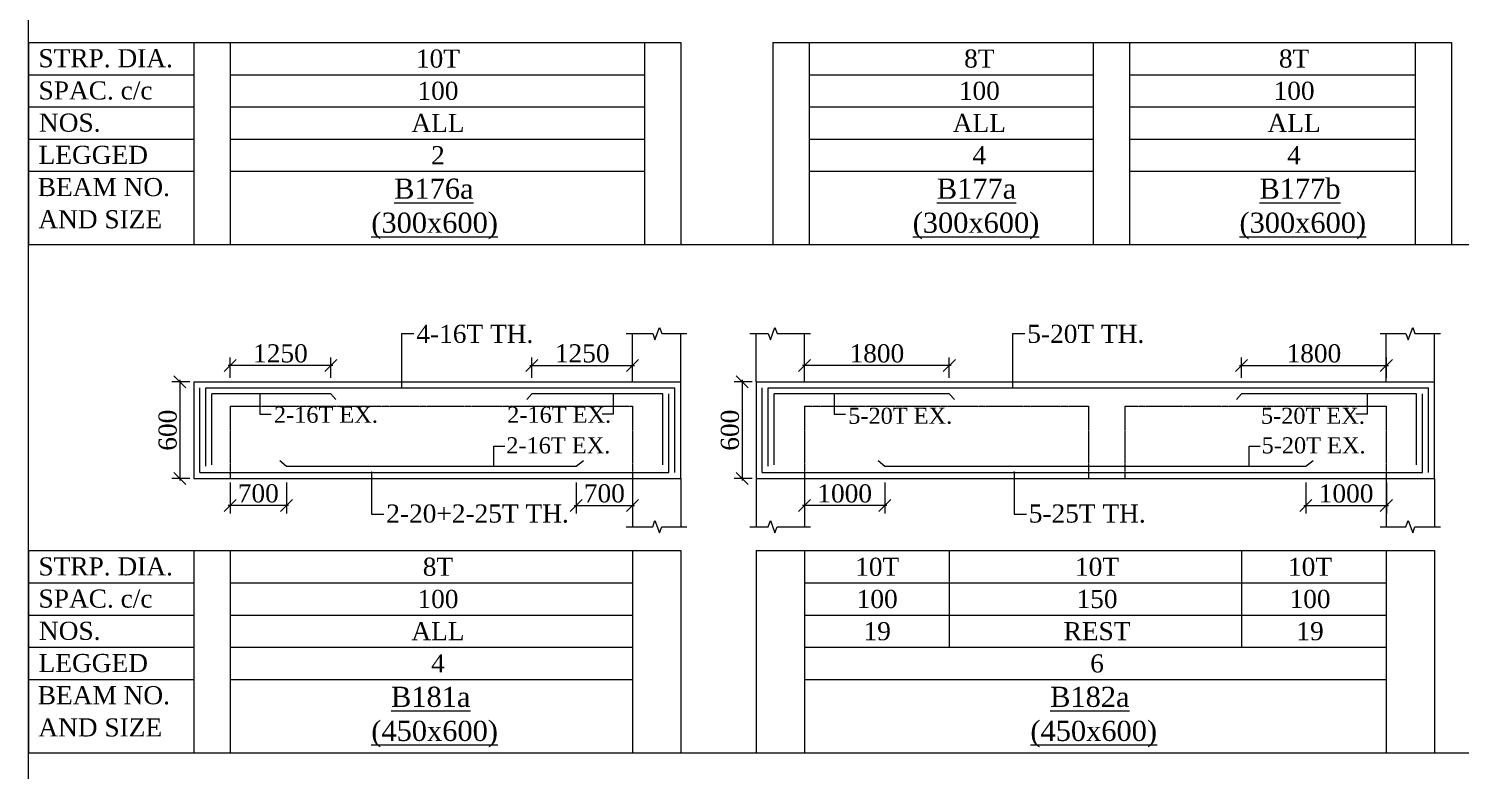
# Model space of a CAD drawing. Header units: millimetres. Extents: x 9781889 to 10654170, y -7852491 to -7608561.
# Drawn here: x 10488159 to 10505948, y -7780796 to -7771583 of the extents above; entities that cross this region are included whole.
import ezdxf
from ezdxf.enums import TextEntityAlignment as Align

# ---------------------------------------------------------------- set-up
doc = ezdxf.new("R2010")
doc.units = ezdxf.units.MM
doc.header["$LTSCALE"] = 10
doc.header["$PDMODE"] = 3
doc.linetypes.add('HIDDEN', pattern=[0.375, 0.25, -0.125])
for name, color, linetype, lineweight in [('S-CUT OUT LINE', 9, 'Continuous', 0), ('S-DIM L.S.', 7, 'Continuous', 0), ('S-L.S.SECTION', 5, 'Continuous', 0), ('S-L.S.SLAB LINE', 252, 'HIDDEN', 0), ('S-L.S.STEEL', 1, 'Continuous', 9), ('S-SECTION MARK', 7, 'Continuous', 0), ('S-SHEET', 251, 'Continuous', 0), ('S-TEXT', 7, 'Continuous', 0), ('S-TEXT L.S. BEAM NO.', 30, 'Continuous', 0), ('S-TEXT. L.S.', 7, 'Continuous', 0)]:
    doc.layers.add(name, color=color, linetype=linetype, lineweight=lineweight)
doc.styles.add('135', font='arial.ttf', dxfattribs={"width": 0.8, "height": 135})
doc.styles.get("Standard").update_dxf_attribs({"font": 'arial.ttf'})
doc.styles.add('TEXT', font='times.ttf')
doc.dimstyles.new('75', dxfattribs={"dimtxt": 135, "dimasz": 90, "dimexe": 0.1, "dimexo": 0.03, "dimgap": 0.09, "dimtad": 1, "dimdec": 0, "dimzin": 0, "dimdsep": 46, "dimtxsty": '135', "dimblk": 'ARCHTICK', "dimcen": 0.09, "dimclrd": 256, "dimclre": 256, "dimclrt": 256, "dimadec": 0, "dimazin": 0, "dimtfac": 1, "dimtdec": 0, "dimtofl": 0, "dimtmove": 1, "dimatfit": 3, "dimldrblk": 'DOTSMALL', "dimfxl": 1, "dimtolj": 1, "dimtzin": 0, "dimlwd": -1, "dimlwe": -1, "dimarcsym": 0})
doc.dimstyles.new('SETU_1', dxfattribs={"dimtxt": 200, "dimasz": 150, "dimexe": 100, "dimexo": 50, "dimgap": 35, "dimtad": 1, "dimdec": 0, "dimzin": 0, "dimdsep": 46, "dimtxsty": 'Standard', "dimblk": 'OBLIQUE', "dimcen": 150, "dimdle": 25, "dimclrd": 256, "dimclre": 7, "dimclrt": 256, "dimadec": 0, "dimazin": 0, "dimtfac": 1, "dimtdec": 0, "dimtofl": 0, "dimtmove": 1, "dimatfit": 3, "dimfxl": 1, "dimtolj": 1, "dimtzin": 0, "dimlwd": -1, "dimlwe": 5, "dimarcsym": 1})

# ---------------------------------------------------------------- blocks, each defined once
blk = doc.blocks.new('_ArchTick')
at = {"color": 0, "linetype": 'ByBlock', "const_width": 0.15}
blk.add_lwpolyline([(-0.5, -0.5), (0.5, 0.5)], dxfattribs=at)
blk = doc.blocks.new('_Oblique')
at = {"color": 0, "linetype": 'ByBlock', "lineweight": -2}
blk.add_line((-0.5, -0.5), (0.5, 0.5), dxfattribs=at)
blk = doc.blocks.new('*D1019')
at = {"layer": 'Defpoints', "color": 0, "transparency": 16777216}
for p in [(10490212, -7775971), (10490037, -7777171), (10490212, -7777171)]:
    blk.add_point(p, dxfattribs=at)
at = {"layer": 'S-DIM L.S.', "color": 7, "lineweight": 5, "transparency": 16777216}
for p, q in [((10490162, -7775971), (10489937, -7775971)), ((10490162, -7777171), (10489937, -7777171))]:
    blk.add_line(p, q, dxfattribs=at)
at = {"layer": 'S-DIM L.S.', "transparency": 16777216}
blk.add_line((10490037, -7775946), (10490037, -7777196), dxfattribs=at)
at = {"layer": 'S-DIM L.S.', "transparency": 16777216, "xscale": 150, "yscale": 150, "zscale": 150}
for p, rotation in [((10490037, -7775971), 90), ((10490037, -7777171), 270)]:
    blk.add_blockref('_Oblique', p, dxfattribs=dict(at, rotation=rotation))
at = {"layer": 'S-DIM L.S.', "transparency": 16777216, "insert": (10489887, -7776571), "char_height": 225, "attachment_point": 5, "rotation": 90, "style": 'TEXT'}
blk.add_mtext('\\A1;600', dxfattribs=at)
blk = doc.blocks.new('*D1020')
at = {"layer": 'Defpoints', "color": 0, "transparency": 16777216}
for p in [(10495662, -7775767), (10494412, -7775971, 0), (10495662, -7775971, 0)]:
    blk.add_point(p, dxfattribs=at)
at = {"layer": 'S-DIM L.S.', "transparency": 16777216}
blk.add_line((10494387, -7775767), (10495687, -7775767), dxfattribs=at)
at = {"layer": 'S-DIM L.S.', "color": 7, "lineweight": 5, "transparency": 16777216}
for p, q in [((10494412, -7775921), (10494412, -7775667)), ((10495662, -7775921), (10495662, -7775667))]:
    blk.add_line(p, q, dxfattribs=at)
at = {"layer": 'S-DIM L.S.', "transparency": 16777216, "xscale": 150, "yscale": 150, "zscale": 150, "rotation": 180}
blk.add_blockref('_Oblique', (10494412, -7775767), dxfattribs=at)
at = {"layer": 'S-DIM L.S.', "transparency": 16777216, "xscale": 150, "yscale": 150, "zscale": 150}
blk.add_blockref('_Oblique', (10495662, -7775767), dxfattribs=at)
at = {"layer": 'S-DIM L.S.', "transparency": 16777216, "insert": (10495037, -7775618), "char_height": 225, "attachment_point": 5, "style": 'TEXT'}
blk.add_mtext('\\A1;1250', dxfattribs=at)
blk = doc.blocks.new('*D1021')
at = {"layer": 'Defpoints', "color": 0, "transparency": 16777216}
for p in [(10490662, -7775767), (10490662, -7775971, 0), (10491912, -7775971, 0)]:
    blk.add_point(p, dxfattribs=at)
at = {"layer": 'S-DIM L.S.', "transparency": 16777216}
blk.add_line((10491937, -7775767), (10490637, -7775767), dxfattribs=at)
at = {"layer": 'S-DIM L.S.', "color": 7, "lineweight": 5, "transparency": 16777216}
for p, q in [((10490662, -7775921), (10490662, -7775667)), ((10491912, -7775921), (10491912, -7775667))]:
    blk.add_line(p, q, dxfattribs=at)
at = {"layer": 'S-DIM L.S.', "transparency": 16777216, "xscale": 150, "yscale": 150, "zscale": 150, "rotation": 180}
blk.add_blockref('_Oblique', (10490662, -7775767), dxfattribs=at)
at = {"layer": 'S-DIM L.S.', "transparency": 16777216, "xscale": 150, "yscale": 150, "zscale": 150}
blk.add_blockref('_Oblique', (10491912, -7775767), dxfattribs=at)
at = {"layer": 'S-DIM L.S.', "transparency": 16777216, "insert": (10491287, -7775618), "char_height": 225, "attachment_point": 5, "style": 'TEXT'}
blk.add_mtext('\\A1;1250', dxfattribs=at)
blk = doc.blocks.new('*D1022')
at = {"layer": 'Defpoints', "color": 0, "transparency": 16777216}
for p in [(10494962, -7777171, 0), (10495662, -7777171, 0), (10495662, -7777507)]:
    blk.add_point(p, dxfattribs=at)
at = {"layer": 'S-DIM L.S.', "color": 7, "lineweight": 5, "transparency": 16777216}
for p, q in [((10494962, -7777221), (10494962, -7777607)), ((10495662, -7777221), (10495662, -7777607))]:
    blk.add_line(p, q, dxfattribs=at)
at = {"layer": 'S-DIM L.S.', "transparency": 16777216}
blk.add_line((10494937, -7777507), (10495687, -7777507), dxfattribs=at)
at = {"layer": 'S-DIM L.S.', "transparency": 16777216, "xscale": 150, "yscale": 150, "zscale": 150, "rotation": 180}
blk.add_blockref('_Oblique', (10494962, -7777507), dxfattribs=at)
at = {"layer": 'S-DIM L.S.', "transparency": 16777216, "xscale": 150, "yscale": 150, "zscale": 150}
blk.add_blockref('_Oblique', (10495662, -7777507), dxfattribs=at)
at = {"layer": 'S-DIM L.S.', "transparency": 16777216, "insert": (10495312, -7777357), "char_height": 225, "attachment_point": 5, "style": 'TEXT'}
blk.add_mtext('\\A1;700', dxfattribs=at)
blk = doc.blocks.new('*D1023')
at = {"layer": 'Defpoints', "color": 0, "transparency": 16777216}
for p in [(10490662, -7777171, 0), (10491362, -7777171, 0), (10490662, -7777507)]:
    blk.add_point(p, dxfattribs=at)
at = {"layer": 'S-DIM L.S.', "color": 7, "lineweight": 5, "transparency": 16777216}
for p, q in [((10490662, -7777221), (10490662, -7777607)), ((10491362, -7777221), (10491362, -7777607))]:
    blk.add_line(p, q, dxfattribs=at)
at = {"layer": 'S-DIM L.S.', "transparency": 16777216}
blk.add_line((10491387, -7777507), (10490637, -7777507), dxfattribs=at)
at = {"layer": 'S-DIM L.S.', "transparency": 16777216, "xscale": 150, "yscale": 150, "zscale": 150, "rotation": 180}
blk.add_blockref('_Oblique', (10490662, -7777507), dxfattribs=at)
at = {"layer": 'S-DIM L.S.', "transparency": 16777216, "xscale": 150, "yscale": 150, "zscale": 150}
blk.add_blockref('_Oblique', (10491362, -7777507), dxfattribs=at)
at = {"layer": 'S-DIM L.S.', "transparency": 16777216, "insert": (10491012, -7777357), "char_height": 225, "attachment_point": 5, "style": 'TEXT'}
blk.add_mtext('\\A1;700', dxfattribs=at)
blk = doc.blocks.new('*D1024')
at = {"layer": 'Defpoints', "color": 0, "transparency": 16777216}
for p in [(10497198, -7775971), (10497023, -7777171), (10497198, -7777171)]:
    blk.add_point(p, dxfattribs=at)
at = {"layer": 'S-DIM L.S.', "color": 7, "lineweight": 5, "transparency": 16777216}
for p, q in [((10497148, -7775971), (10496923, -7775971)), ((10497148, -7777171), (10496923, -7777171))]:
    blk.add_line(p, q, dxfattribs=at)
at = {"layer": 'S-DIM L.S.', "transparency": 16777216}
blk.add_line((10497023, -7775946), (10497023, -7777196), dxfattribs=at)
at = {"layer": 'S-DIM L.S.', "transparency": 16777216, "xscale": 150, "yscale": 150, "zscale": 150}
for p, rotation in [((10497023, -7775971), 90), ((10497023, -7777171), 270)]:
    blk.add_blockref('_Oblique', p, dxfattribs=dict(at, rotation=rotation))
at = {"layer": 'S-DIM L.S.', "transparency": 16777216, "insert": (10496873, -7776571), "char_height": 225, "attachment_point": 5, "rotation": 90, "style": 'TEXT'}
blk.add_mtext('\\A1;600', dxfattribs=at)
blk = doc.blocks.new('*D1025')
at = {"layer": 'Defpoints', "color": 0, "transparency": 16777216}
for p in [(10505028, -7775767), (10503228, -7775971, 0), (10505028, -7775971, 0)]:
    blk.add_point(p, dxfattribs=at)
at = {"layer": 'S-DIM L.S.', "transparency": 16777216}
blk.add_line((10503203, -7775767), (10505053, -7775767), dxfattribs=at)
at = {"layer": 'S-DIM L.S.', "color": 7, "lineweight": 5, "transparency": 16777216}
for p, q in [((10503228, -7775921), (10503228, -7775667)), ((10505028, -7775921), (10505028, -7775667))]:
    blk.add_line(p, q, dxfattribs=at)
at = {"layer": 'S-DIM L.S.', "transparency": 16777216, "xscale": 150, "yscale": 150, "zscale": 150, "rotation": 180}
blk.add_blockref('_Oblique', (10503228, -7775767), dxfattribs=at)
at = {"layer": 'S-DIM L.S.', "transparency": 16777216, "xscale": 150, "yscale": 150, "zscale": 150}
blk.add_blockref('_Oblique', (10505028, -7775767), dxfattribs=at)
at = {"layer": 'S-DIM L.S.', "transparency": 16777216, "insert": (10504128, -7775618), "char_height": 225, "attachment_point": 5, "style": 'TEXT'}
blk.add_mtext('\\A1;1800', dxfattribs=at)
blk = doc.blocks.new('*D1026')
at = {"layer": 'Defpoints', "color": 0, "transparency": 16777216}
for p in [(10497798, -7775767), (10497798, -7775971, 0), (10499598, -7775971, 0)]:
    blk.add_point(p, dxfattribs=at)
at = {"layer": 'S-DIM L.S.', "transparency": 16777216}
blk.add_line((10499623, -7775767), (10497773, -7775767), dxfattribs=at)
at = {"layer": 'S-DIM L.S.', "color": 7, "lineweight": 5, "transparency": 16777216}
for p, q in [((10497798, -7775921), (10497798, -7775667)), ((10499598, -7775921), (10499598, -7775667))]:
    blk.add_line(p, q, dxfattribs=at)
at = {"layer": 'S-DIM L.S.', "transparency": 16777216, "xscale": 150, "yscale": 150, "zscale": 150, "rotation": 180}
blk.add_blockref('_Oblique', (10497798, -7775767), dxfattribs=at)
at = {"layer": 'S-DIM L.S.', "transparency": 16777216, "xscale": 150, "yscale": 150, "zscale": 150}
blk.add_blockref('_Oblique', (10499598, -7775767), dxfattribs=at)
at = {"layer": 'S-DIM L.S.', "transparency": 16777216, "insert": (10498698, -7775618), "char_height": 225, "attachment_point": 5, "style": 'TEXT'}
blk.add_mtext('\\A1;1800', dxfattribs=at)
blk = doc.blocks.new('*D1017')
at = {"layer": 'Defpoints', "color": 0, "transparency": 16777216}
for p in [(10504028, -7777171, 0), (10505028, -7777171, 0), (10505028, -7777507)]:
    blk.add_point(p, dxfattribs=at)
at = {"layer": 'S-DIM L.S.', "color": 7, "lineweight": 5, "transparency": 16777216}
for p, q in [((10504028, -7777221), (10504028, -7777607)), ((10505028, -7777221), (10505028, -7777607))]:
    blk.add_line(p, q, dxfattribs=at)
at = {"layer": 'S-DIM L.S.', "transparency": 16777216}
blk.add_line((10504003, -7777507), (10505053, -7777507), dxfattribs=at)
at = {"layer": 'S-DIM L.S.', "transparency": 16777216, "xscale": 150, "yscale": 150, "zscale": 150, "rotation": 180}
blk.add_blockref('_Oblique', (10504028, -7777507), dxfattribs=at)
at = {"layer": 'S-DIM L.S.', "transparency": 16777216, "xscale": 150, "yscale": 150, "zscale": 150}
blk.add_blockref('_Oblique', (10505028, -7777507), dxfattribs=at)
at = {"layer": 'S-DIM L.S.', "transparency": 16777216, "insert": (10504528, -7777358), "char_height": 225, "attachment_point": 5, "style": 'TEXT'}
blk.add_mtext('\\A1;1000', dxfattribs=at)
blk = doc.blocks.new('*D1018')
at = {"layer": 'Defpoints', "color": 0, "transparency": 16777216}
for p in [(10497798, -7777171, 0), (10498798, -7777171, 0), (10497798, -7777507)]:
    blk.add_point(p, dxfattribs=at)
at = {"layer": 'S-DIM L.S.', "color": 7, "lineweight": 5, "transparency": 16777216}
for p, q in [((10497798, -7777221), (10497798, -7777607)), ((10498798, -7777221), (10498798, -7777607))]:
    blk.add_line(p, q, dxfattribs=at)
at = {"layer": 'S-DIM L.S.', "transparency": 16777216}
blk.add_line((10498823, -7777507), (10497773, -7777507), dxfattribs=at)
at = {"layer": 'S-DIM L.S.', "transparency": 16777216, "xscale": 150, "yscale": 150, "zscale": 150, "rotation": 180}
blk.add_blockref('_Oblique', (10497798, -7777507), dxfattribs=at)
at = {"layer": 'S-DIM L.S.', "transparency": 16777216, "xscale": 150, "yscale": 150, "zscale": 150}
blk.add_blockref('_Oblique', (10498798, -7777507), dxfattribs=at)
at = {"layer": 'S-DIM L.S.', "transparency": 16777216, "insert": (10498298, -7777358), "char_height": 225, "attachment_point": 5, "style": 'TEXT'}
blk.add_mtext('\\A1;1000', dxfattribs=at)

msp = doc.modelspace()

# ---------------------------------------------------------------- linework, layer by layer
at = {"layer": 'S-CUT OUT LINE', "color": 5, "elevation": 0}
for points in [[(10495584, -7775370.9), (10495913, -7775370.9), (10495941, -7775447.7), (10495996.9, -7775294), (10496024.9, -7775370.9), (10496337.3, -7775370.9)], [(10497119.5, -7775370.9), (10497348.1, -7775370.9), (10497376.1, -7775447.7), (10497432, -7775294), (10497460, -7775370.9), (10497872.8, -7775370.9)], [(10504949.4, -7775370.9), (10505271.7, -7775370.9), (10505299.7, -7775447.7), (10505355.6, -7775294), (10505383.6, -7775370.9), (10505702.7, -7775370.9)], [(10495584, -7777770.9), (10495913, -7777770.9), (10495941, -7777694), (10495996.9, -7777847.7), (10496024.9, -7777770.9), (10496337.3, -7777770.9)], [(10497119.5, -7777770.9), (10497348.1, -7777770.9), (10497376.1, -7777694), (10497432, -7777847.7), (10497460, -7777770.9), (10497872.8, -7777770.9)], [(10504949.4, -7777770.9), (10505271.7, -7777770.9), (10505299.7, -7777694), (10505355.6, -7777847.7), (10505383.6, -7777770.9), (10505702.7, -7777770.9)]]:
    msp.add_lwpolyline(points, dxfattribs=at)
at = {"layer": 'S-L.S.SECTION'}
for p, q in [((10495662.3, -7775970.9, 0), (10495662.3, -7775370.9, 0)), ((10496262.3, -7775970.9, 0), (10496262.3, -7775370.9, 0)), ((10497197.8, -7775970.9, 0), (10497197.8, -7775370.9, 0)), ((10497797.8, -7775970.9, 0), (10497797.8, -7775370.9, 0)), ((10505027.7, -7775970.9, 0), (10505027.7, -7775370.9, 0)), ((10505627.7, -7775970.9, 0), (10505627.7, -7775370.9, 0)), ((10490211.8, -7775970.9, 0), (10496262.3, -7775970.9, 0)), ((10490211.8, -7775970.9, 0), (10490211.8, -7777170.9, 0)), ((10496262.3, -7777170.9, 0), (10496262.3, -7775970.9, 0)), ((10497197.7, -7775970.9, 0), (10505627.7, -7775970.9, 0)), ((10497197.8, -7775970.9, 0), (10497197.8, -7777170.9, 0)), ((10505627.7, -7777170.9, 0), (10505627.7, -7775970.9, 0)), ((10490211.8, -7777170.9, 0), (10496262.3, -7777170.9, 0)), ((10495662.3, -7777170.9, 0), (10495662.3, -7777770.9, 0)), ((10496262.3, -7777170.9, 0), (10496262.3, -7777770.9, 0)), ((10497197.7, -7777170.9, 0), (10505627.7, -7777170.9, 0)), ((10497197.8, -7777170.9, 0), (10497197.8, -7777770.9, 0)), ((10497797.8, -7777170.9, 0), (10497797.8, -7777770.9, 0)), ((10505027.7, -7777170.9, 0), (10505027.7, -7777770.9, 0)), ((10505627.7, -7777170.9, 0), (10505627.7, -7777770.9, 0))]:
    msp.add_line(p, q, dxfattribs=at)
at = {"layer": 'S-L.S.SLAB LINE', "ltscale": 0.3}
for p, q in [((10490211.8, -7776270.9, 0), (10490211.8, -7776270.9, 0)), ((10490661.8, -7776270.9, 0), (10495662.3, -7776270.9, 0)), ((10490661.8, -7776270.9, 0), (10490661.8, -7777170.9, 0)), ((10495662.3, -7776270.9, 0), (10495662.3, -7777170.9, 0)), ((10497197.7, -7776270.9, 0), (10497197.8, -7776270.9, 0)), ((10497797.8, -7776270.9, 0), (10501327.8, -7776270.9, 0)), ((10497797.8, -7776270.9, 0), (10497797.8, -7777170.9, 0)), ((10501327.8, -7776270.9, 0), (10501327.8, -7777170.9, 0)), ((10501777.8, -7776270.9, 0), (10505027.7, -7776270.9, 0)), ((10501777.8, -7776270.9, 0), (10501777.8, -7777170.9, 0)), ((10505027.7, -7776270.9, 0), (10505027.7, -7777170.9, 0))]:
    msp.add_line(p, q, dxfattribs=at)
at = {"layer": 'S-L.S.STEEL'}
for p, q in [((10490286.8, -7777095.9, 0), (10490286.8, -7776045.9, 0)), ((10490361.8, -7776045.9, 0), (10496187.3, -7776045.9, 0)), ((10490361.8, -7777016.2, 0), (10490361.8, -7776045.9, 0)), ((10491911.9, -7776120.9, 0), (10490436.8, -7776120.9, 0)), ((10490436.8, -7776999.7, 0), (10490436.8, -7776120.9, 0)), ((10491911.9, -7776120.9, 0), (10491975.1, -7776187.7, 0)), ((10496037.3, -7776999.7, 0), (10496037.3, -7776120.9, 0)), ((10496112.3, -7777095.9, 0), (10496112.3, -7776120.9, 0)), ((10496187.3, -7777095.9, 0), (10496187.3, -7776045.9, 0)), ((10497272.7, -7777095.9, 0), (10497272.7, -7776045.9, 0)), ((10497347.7, -7776045.9, 0), (10505552.7, -7776045.9, 0)), ((10497347.7, -7777016.2, 0), (10497347.7, -7776045.9, 0)), ((10499597.9, -7776120.9, 0), (10497422.7, -7776120.9, 0)), ((10497422.7, -7776999.7, 0), (10497422.7, -7776120.9, 0)), ((10499597.9, -7776120.9, 0), (10499661.1, -7776187.7, 0)), ((10505402.7, -7776999.7, 0), (10505402.7, -7776120.9, 0)), ((10505477.7, -7777095.9, 0), (10505477.7, -7776120.9, 0)), ((10505552.7, -7777095.9, 0), (10505552.7, -7776045.9, 0)), ((10490286.8, -7777095.9, 0), (10496112.3, -7777095.9, 0)), ((10497272.7, -7777095.9, 0), (10505477.7, -7777095.9, 0))]:
    msp.add_line(p, q, dxfattribs=at)
at = {"layer": 'S-L.S.STEEL', "elevation": 0}
for points in [[(10495051.7, -7776952.7), (10494962.2, -7777020.9), (10491362, -7777020.9), (10491280, -7776950.2)], [(10504117.1, -7776952.7), (10504027.6, -7777020.9), (10498797.9, -7777020.9), (10498715.9, -7776950.2)]]:
    msp.add_lwpolyline(points, dxfattribs=at)
at = {"layer": 'S-L.S.STEEL'}
for points in [[(10496037.3, -7776120.9, 0), (10494412.3, -7776120.9, 0), (10494349.1, -7776187.7, 0)], [(10505402.7, -7776120.9, 0), (10503227.7, -7776120.9, 0), (10503164.5, -7776187.7, 0)]]:
    msp.add_polyline3d(points, dxfattribs=at)
at = {"layer": 'S-SHEET'}
for p, q in [((10488158.7, -7771755.2, 0), (10490211.8, -7771755.2, 0)), ((10488158.7, -7771755.2), (10488158.7, -7774264.5)), ((10490211.8, -7771755.2, 0), (10496262.3, -7771755.2, 0)), ((10490211.8, -7771755.2, 0), (10490211.8, -7774264.5, 0)), ((10490661.8, -7771755.2, 0), (10490661.8, -7774264.5, 0)), ((10495812.3, -7771755.2, 0), (10495812.3, -7774264.5, 0)), ((10496262.3, -7771755.2, 0), (10496262.3, -7774264.5, 0)), ((10497405, -7771755.2, 0), (10505835.6, -7771755.2, 0)), ((10497405, -7771755.2), (10497405, -7774264.5)), ((10497855, -7771755.2, 0), (10497855, -7774264.5, 0)), ((10501385.1, -7771755.2, 0), (10501385.1, -7774264.5, 0)), ((10501835.1, -7771755.2, 0), (10501835.1, -7774264.5, 0)), ((10505385.6, -7771755.2, 0), (10505385.6, -7774264.5, 0)), ((10505835.6, -7771755.2, 0), (10505835.6, -7774264.5, 0)), ((10488158.7, -7772155.2, 0), (10490211.8, -7772155.2, 0)), ((10490661.8, -7772155.2, 0), (10495812.3, -7772155.2, 0)), ((10497855, -7772155.2, 0), (10501385.1, -7772155.2, 0)), ((10501835.1, -7772155.2, 0), (10505385.6, -7772155.2, 0)), ((10488158.7, -7772555.2, 0), (10490211.8, -7772555.2, 0)), ((10490661.8, -7772555.2, 0), (10495812.3, -7772555.2, 0)), ((10497855, -7772555.2, 0), (10501385.1, -7772555.2, 0)), ((10501835.1, -7772555.2, 0), (10505385.6, -7772555.2, 0)), ((10488158.7, -7772955.2, 0), (10490211.8, -7772955.2, 0)), ((10490661.8, -7772955.2, 0), (10495812.3, -7772955.2, 0)), ((10497855, -7772955.2, 0), (10501385.1, -7772955.2, 0)), ((10501835.1, -7772955.2, 0), (10505385.6, -7772955.2, 0)), ((10488158.7, -7773355.2, 0), (10490211.8, -7773355.2, 0)), ((10490661.8, -7773355.2, 0), (10495812.3, -7773355.2, 0)), ((10497855, -7773355.2, 0), (10501385.1, -7773355.2, 0)), ((10501835.1, -7773355.2, 0), (10505385.6, -7773355.2, 0)), ((10488158.7, -7774264.5, 0), (10490211.8, -7774264.5, 0)), ((10488158.7, -7774264.5), (10539492.8, -7774264.5)), ((10490211.8, -7774264.5, 0), (10496262.3, -7774264.5, 0)), ((10497405, -7774264.5, 0), (10505835.6, -7774264.5, 0)), ((10488158.7, -7778067.4, 0), (10490211.8, -7778067.4, 0)), ((10488158.7, -7778067.4), (10488158.7, -7780576.7)), ((10490211.8, -7778067.4, 0), (10496262.3, -7778067.4, 0)), ((10490211.8, -7778067.4, 0), (10490211.8, -7780576.7, 0)), ((10490661.8, -7778067.4, 0), (10490661.8, -7780576.7, 0)), ((10495662.3, -7778067.4, 0), (10495662.3, -7780576.7, 0)), ((10496262.3, -7778067.4, 0), (10496262.3, -7780576.7, 0)), ((10497197.7, -7778067.4, 0), (10505627.7, -7778067.4, 0)), ((10497197.7, -7778067.4, 0), (10497197.7, -7780576.7, 0)), ((10497797.7, -7778067.4, 0), (10497797.7, -7780576.7, 0)), ((10499597.7, -7778067.4, 0), (10499597.7, -7779267.4, 0)), ((10503227.7, -7778067.4, 0), (10503227.7, -7779267.4, 0)), ((10505027.7, -7778067.4, 0), (10505027.7, -7780576.7, 0)), ((10505627.7, -7778067.4, 0), (10505627.7, -7780576.7, 0)), ((10488158.7, -7778467.4, 0), (10490211.8, -7778467.4, 0)), ((10490661.8, -7778467.4, 0), (10495662.3, -7778467.4, 0)), ((10497797.7, -7778467.4, 0), (10505027.7, -7778467.4, 0)), ((10488158.7, -7778867.4, 0), (10490211.8, -7778867.4, 0)), ((10490661.8, -7778867.4, 0), (10495662.3, -7778867.4, 0)), ((10497797.7, -7778867.4, 0), (10505027.7, -7778867.4, 0)), ((10488158.7, -7779267.4, 0), (10490211.8, -7779267.4, 0)), ((10490661.8, -7779267.4, 0), (10495662.3, -7779267.4, 0)), ((10497797.7, -7779267.4, 0), (10505027.7, -7779267.4, 0)), ((10488158.7, -7779667.4, 0), (10490211.8, -7779667.4, 0)), ((10490661.8, -7779667.4, 0), (10495662.3, -7779667.4, 0)), ((10497797.7, -7779667.4, 0), (10505027.7, -7779667.4, 0)), ((10488158.7, -7780576.7, 0), (10490211.8, -7780576.7, 0)), ((10488158.7, -7780576.7, 0), (10539492.8, -7780576.7, 0)), ((10490211.8, -7780576.7, 0), (10496262.3, -7780576.7, 0)), ((10497197.7, -7780576.7, 0), (10505627.7, -7780576.7, 0))]:
    msp.add_line(p, q, dxfattribs=at)
msp.add_lwpolyline([(10488158.7, -7760218.1), (10539492.8, -7760218.1), (10539492.8, -7801877.7), (10488158.7, -7801877.7)], close=True, dxfattribs=at)

# ---------------------------------------------------------------- texts
at = {"layer": 'S-TEXT', "style": 'TEXT'}
for s, p in [('STRP. DIA.', (10489115.5, -7772063.3, 0)), ('SPAC. c/c', (10488989.9, -7772463.3, 0)), ('NOS.', (10488669.3, -7772863.3, 0)), ('LEGGED', (10488962, -7773263.3, 0)), ('BEAM NO.', (10489093.2, -7773663.3, 0)), ('AND SIZE', (10489048, -7774063.3, 0)), ('STRP. DIA.', (10489115.5, -7778375.4, 0)), ('SPAC. c/c', (10488989.9, -7778775.4, 0)), ('NOS.', (10488669.3, -7779175.4, 0)), ('LEGGED', (10488962, -7779575.4, 0)), ('BEAM NO.', (10489093.2, -7779975.4, 0)), ('AND SIZE', (10489048, -7780375.4, 0))]:
    msp.add_text(s, height=225, dxfattribs=at).set_placement(p, align=Align.CENTER)
at = {"layer": 'S-TEXT', "linetype": 'ByBlock', "style": 'TEXT'}
for s, p in [('10T', (10493244.4, -7771955.2, 0)), ('8T', (10499970.8, -7771955.2, 0)), ('8T', (10503881.8, -7771955.2, 0)), ('100', (10493244.4, -7772355.2, 0)), ('100', (10499970.8, -7772355.2, 0)), ('100', (10503881.8, -7772355.2, 0)), ('ALL', (10493244.4, -7772755.2, 0)), ('ALL', (10499970.8, -7772755.2, 0)), ('ALL', (10503881.8, -7772755.2, 0)), ('2', (10493244.4, -7773155.2, 0)), ('4', (10499970.8, -7773155.2, 0)), ('4', (10503881.8, -7773155.2, 0)), ('8T', (10493244.4, -7778267.4, 0)), ('10T', (10498702, -7778267.4, 0)), ('10T', (10501433.5, -7778267.4, 0)), ('10T', (10504080.1, -7778267.4, 0)), ('100', (10493244.4, -7778667.4, 0)), ('100', (10498702, -7778667.4, 0)), ('150', (10501433.5, -7778667.4, 0)), ('100', (10504080.1, -7778667.4, 0)), ('ALL', (10493244.4, -7779067.4, 0)), ('19', (10498702, -7779067.4, 0)), ('REST', (10501433.5, -7779067.4, 0)), ('19', (10504080.1, -7779067.4, 0)), ('6', (10501433.5, -7779467.4, 0)), ('4', (10493244.4, -7779467.4, 0))]:
    msp.add_text(s, height=225, dxfattribs=at).set_placement(p, align=Align.MIDDLE_CENTER)
at = {"layer": 'S-TEXT L.S. BEAM NO.', "linetype": 'ByBlock', "style": 'TEXT'}
for s, p in [('%%UB176a', (10492700.4, -7773695.9, 0)), ('%%UB177a', (10499443, -7773695.9, 0)), ('%%UB177b', (10503451.6, -7773695.9, 0)), ('%%U(300x600)', (10492416.6, -7774118.8, 0)), ('%%U(300x600)', (10499143, -7774118.8, 0)), ('%%U(300x600)', (10503203.2, -7774118.8, 0))]:
    msp.add_text(s, height=250, dxfattribs=at).set_placement(p)
at = {"layer": 'S-TEXT L.S. BEAM NO.', "color": 140, "linetype": 'ByBlock', "style": 'TEXT'}
for s, p in [('%%UB181a', (10492661.9, -7780008, 0)), ('%%UB182a', (10500851, -7780008, 0)), ('%%U(450x600)', (10492416.6, -7780431, 0)), ('%%U(450x600)', (10500605.7, -7780431, 0))]:
    msp.add_text(s, height=250, dxfattribs=at).set_placement(p)
at = {"layer": 'S-TEXT. L.S.', "style": 'TEXT'}
for s, height, p in [('4-16T TH.', 225, (10492975.8, -7775486.6, 0)), ('5-20T TH.', 225, (10500567, -7775486.6, 0)), ('2-16T EX.', 200, (10491206.4, -7776478.4, 0)), ('2-16T EX.', 200, (10494104.6, -7776478.4, 0)), ('5-20T EX.', 200, (10498342.3, -7776491.8, 0)), ('5-20T EX.', 200, (10503470, -7776491.8, 0)), ('2-16T EX.', 200, (10494093.8, -7776858.9, 0)), ('5-20T EX.', 200, (10503478, -7776858.9, 0)), ('2-20+2-25T TH.', 225, (10492602.3, -7777718.7, 0)), ('5-25T TH.', 225, (10500585.3, -7777718.7, 0))]:
    msp.add_text(s, height=height, dxfattribs=at).set_placement(p)

# ---------------------------------------------------------------- dimensions: what is measured, and where the dimension line sits
at = {"layer": 'S-DIM L.S.'}
for base, p1, p2, picture, middle in [((10490661.9, -7775767.1, 0), (10491911.9, -7775970.9, 0), (10490661.9, -7775970.9, 0), '*D1021', (10491286.9, -7775617.6, 0)), ((10497797.9, -7775767.1, 0), (10499597.9, -7775970.9, 0), (10497797.9, -7775970.9, 0), '*D1026', (10498697.9, -7775617.6, 0)), ((10490661.8, -7777506.9, 0), (10491362, -7777170.9, 0), (10490661.8, -7777170.9, 0), '*D1023', (10491011.9, -7777357.2, 0)), ((10497797.8, -7777506.9, 0), (10498797.9, -7777170.9, 0), (10497797.8, -7777170.9, 0), '*D1018', (10498297.8, -7777357.5, 0))]:
    dim = msp.add_linear_dim(base=base, p1=p1, p2=p2, dimstyle='SETU_1', override={"dimtxt": 225, "dimtxsty": 'TEXT'}, dxfattribs=at)
    dim.commit()
    dim.dimension.update_dxf_attribs({"geometry": picture, "text_midpoint": middle})
for base, p1, p2, picture, middle in [((10495662.3, -7775767.1, 0), (10494412.3, -7775970.9, 0), (10495662.3, -7775970.9, 0), '*D1020', (10495037.3, -7775617.6, 0)), ((10505027.7, -7775767.1, 0), (10503227.7, -7775970.9, 0), (10505027.7, -7775970.9, 0), '*D1025', (10504127.7, -7775617.6, 0)), ((10495662.3, -7777506.9, 0), (10494962.2, -7777170.9, 0), (10495662.3, -7777170.9, 0), '*D1022', (10495312.2, -7777357.2, 0)), ((10505027.7, -7777506.9, 0), (10504027.6, -7777170.9, 0), (10505027.7, -7777170.9, 0), '*D1017', (10504527.7, -7777357.5, 0))]:
    dim = msp.add_linear_dim(base=base, p1=p1, p2=p2, angle=180, dimstyle='SETU_1', override={"dimtxt": 225, "dimtxsty": 'TEXT'}, dxfattribs=at)
    dim.commit()
    dim.dimension.update_dxf_attribs({"geometry": picture, "text_midpoint": middle})
at = {"layer": 'S-DIM L.S.', "color": 7}
for base, p1, p2, picture, middle in [((10490036.6, -7777170.9, 0), (10490211.8, -7775970.9, 0), (10490211.8, -7777170.9, 0), '*D1019', (10489887.2, -7776570.9, 0)), ((10497022.6, -7777170.9, 0), (10497197.7, -7775970.9, 0), (10497197.7, -7777170.9, 0), '*D1024', (10496873.1, -7776570.9, 0))]:
    dim = msp.add_linear_dim(base=base, p1=p1, p2=p2, angle=90, dimstyle='SETU_1', override={"dimtxt": 225, "dimlfac": 0.5, "dimtxsty": 'TEXT'}, dxfattribs=at)
    dim.commit()
    dim.dimension.update_dxf_attribs({"geometry": picture, "text_midpoint": middle})

# ---------------------------------------------------------------- leaders
at = {"layer": 'S-SECTION MARK'}
for points in [[(10492794.1, -7776045.9, 0), (10492794.1, -7775371.5, 0), (10492946.7, -7775371.5, 0)], [(10500385.3, -7776045.9, 0), (10500385.3, -7775371.5, 0), (10500537.9, -7775371.5, 0)], [(10491032.3, -7776120.9, 0), (10491032.3, -7776373.2, 0), (10491171.7, -7776373.2, 0)], [(10495422.7, -7776120.9, 0), (10495422.7, -7776373.2, 0), (10495283.4, -7776373.2, 0)], [(10498168.3, -7776120.9, 0), (10498168.3, -7776373.2, 0), (10498307.6, -7776373.2, 0)], [(10504788.2, -7776120.9, 0), (10504788.2, -7776373.2, 0), (10504648.8, -7776373.2, 0)], [(10493939.8, -7777020.9, 0), (10493939.8, -7776768.5, 0), (10494075.2, -7776768.5, 0)], [(10503324.1, -7777020.9, 0), (10503324.1, -7776768.5, 0), (10503459.5, -7776768.5, 0)], [(10492420.6, -7777092, 0), (10492420.6, -7777613.9, 0), (10492573.2, -7777613.9, 0)], [(10500403.7, -7777092, 0), (10500403.7, -7777613.9, 0), (10500556.2, -7777613.9, 0)]]:
    msp.add_leader(points, dimstyle='75', override={"dimasz": 75}, dxfattribs=at)

doc.saveas('drawing.dxf')
